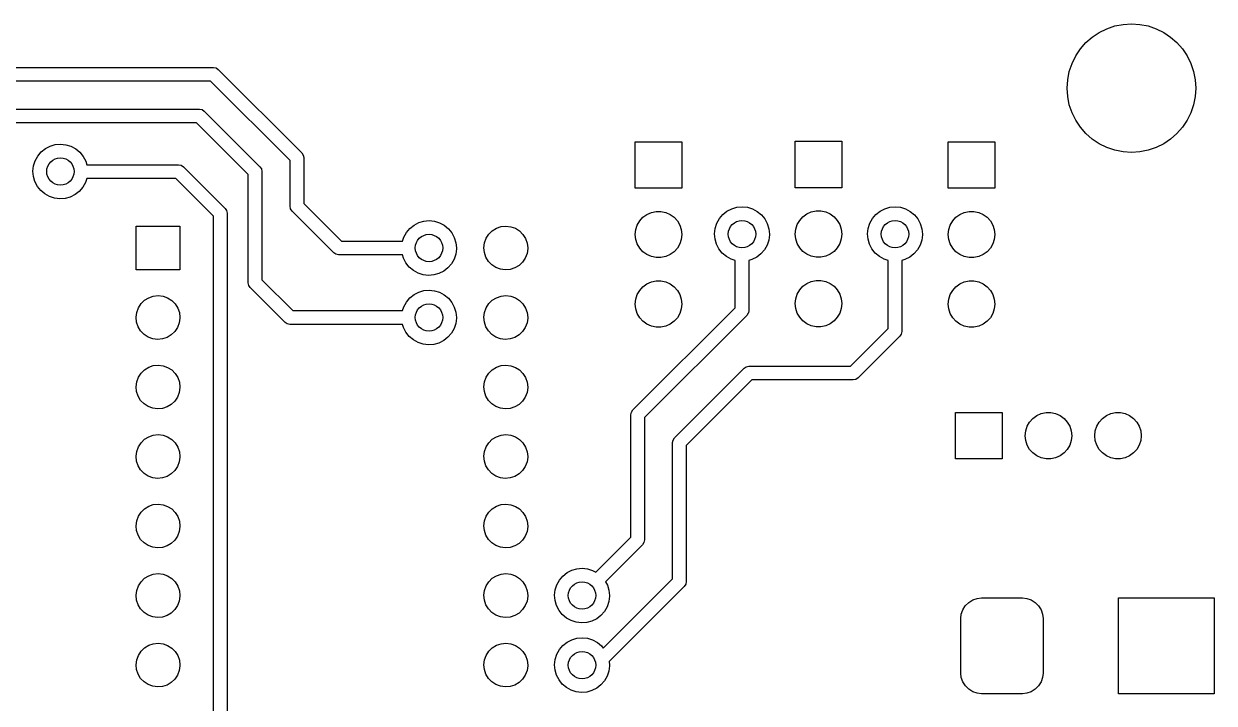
# Model space of a CAD drawing. Extents: x 3.94 to 7.51, y -4.49 to -2.62.
# Drawn here: x 5.797 to 7.509, y -3.625 to -2.647 of the extents above; entities that cross this region are included whole.
import ezdxf

# ---------------------------------------------------------------- set-up
doc = ezdxf.new("R2010")
doc.units = 0
doc.header["$MEASUREMENT"] = 0
doc.layers.add('BLACK', color=7, linetype='CONTINUOUS')

msp = doc.modelspace()

# ---------------------------------------------------------------- linework, layer by layer
at = {"layer": 'BLACK', "linetype": 'CONTINUOUS'}
for p, q in [((7.35459, -2.65452), (7.36605, -2.65063)), ((7.36605, -2.65063), (7.37792, -2.64827)), ((7.37792, -2.64827), (7.39, -2.64748)), ((7.39, -2.64748), (7.40208, -2.64827)), ((7.40208, -2.64827), (7.41395, -2.65063)), ((7.41395, -2.65063), (7.42541, -2.65452)), ((7.32458, -2.67458), (7.33368, -2.6666)), ((7.33368, -2.6666), (7.34374, -2.65988)), ((7.34374, -2.65988), (7.35459, -2.65452)), ((7.42541, -2.65452), (7.43626, -2.65988)), ((7.43626, -2.65988), (7.44632, -2.6666)), ((7.44632, -2.6666), (7.45542, -2.67458)), ((7.30988, -2.69374), (7.3166, -2.68368)), ((7.3166, -2.68368), (7.32458, -2.67458)), ((7.45542, -2.67458), (7.4634, -2.68368)), ((7.4634, -2.68368), (7.47012, -2.69374)), ((7.30452, -2.70459), (7.30988, -2.69374)), ((7.47012, -2.69374), (7.47548, -2.70459)), ((4.78, -2.71016), (6.07, -2.71016)), ((6.07, -2.71016), (6.07377, -2.71091)), ((6.07377, -2.71091), (6.07696, -2.71304)), ((6.07696, -2.71304), (6.19696, -2.83304)), ((7.29827, -2.72792), (7.30063, -2.71605)), ((7.30063, -2.71605), (7.30452, -2.70459)), ((7.47548, -2.70459), (7.47937, -2.71605)), ((7.47937, -2.71605), (7.48173, -2.72792)), ((6.06592, -2.72984), (4.78408, -2.72984)), ((6.18016, -2.84408), (6.06592, -2.72984)), ((7.29748, -2.74), (7.29827, -2.72792)), ((7.48173, -2.72792), (7.48252, -2.74)), ((7.29827, -2.75208), (7.29748, -2.74)), ((7.30063, -2.76395), (7.29827, -2.75208)), ((7.48173, -2.75208), (7.47937, -2.76395)), ((7.48252, -2.74), (7.48173, -2.75208)), ((4.83, -2.77016), (6.05, -2.77016)), ((6.05, -2.77016), (6.05377, -2.77091)), ((6.05377, -2.77091), (6.05696, -2.77304)), ((7.30452, -2.77541), (7.30063, -2.76395)), ((7.47937, -2.76395), (7.47548, -2.77541)), ((6.05696, -2.77304), (6.13696, -2.85304)), ((7.30988, -2.78626), (7.30452, -2.77541)), ((7.3166, -2.79632), (7.30988, -2.78626)), ((7.47012, -2.78626), (7.4634, -2.79632)), ((7.47548, -2.77541), (7.47012, -2.78626)), ((6.04592, -2.78984), (4.83408, -2.78984)), ((6.12016, -2.86408), (6.04592, -2.78984)), ((7.32458, -2.80542), (7.3166, -2.79632)), ((7.33368, -2.8134), (7.32458, -2.80542)), ((7.45542, -2.80542), (7.44632, -2.8134)), ((7.4634, -2.79632), (7.45542, -2.80542)), ((5.82844, -2.82706), (5.83525, -2.8235)), ((5.83525, -2.8235), (5.84262, -2.82133)), ((5.84262, -2.82133), (5.85027, -2.82063)), ((5.85027, -2.82063), (5.85792, -2.82143)), ((5.85792, -2.82143), (5.86526, -2.82371)), ((5.86526, -2.82371), (5.87202, -2.82736)), ((6.67654, -2.88406), (6.67654, -2.81713)), ((6.67654, -2.81713), (6.74346, -2.81713)), ((6.74346, -2.81713), (6.74346, -2.88406)), ((6.90654, -2.88346), (6.90654, -2.81654)), ((6.90654, -2.81654), (6.97346, -2.81654)), ((6.97346, -2.81654), (6.97346, -2.88346)), ((7.12654, -2.88406), (7.12654, -2.81713)), ((7.12654, -2.81713), (7.19346, -2.81713)), ((7.19346, -2.81713), (7.19346, -2.88406)), ((7.34374, -2.82012), (7.33368, -2.8134)), ((7.35459, -2.82548), (7.34374, -2.82012)), ((7.43626, -2.82012), (7.42541, -2.82548)), ((7.44632, -2.8134), (7.43626, -2.82012)), ((5.81381, -2.84449), (5.81752, -2.83776)), ((5.81752, -2.83776), (5.82245, -2.83187)), ((5.82245, -2.83187), (5.82844, -2.82706)), ((5.87202, -2.82736), (5.87794, -2.83226)), ((5.87794, -2.83226), (5.88279, -2.83821)), ((5.88279, -2.83821), (5.8864, -2.845)), ((6.19696, -2.83304), (6.19909, -2.83623)), ((6.19909, -2.83623), (6.19984, -2.84)), ((6.19984, -2.84), (6.19984, -2.90592)), ((7.36605, -2.82937), (7.35459, -2.82548)), ((7.37792, -2.83173), (7.36605, -2.82937)), ((7.39, -2.83252), (7.37792, -2.83173)), ((7.40208, -2.83173), (7.39, -2.83252)), ((7.41395, -2.82937), (7.40208, -2.83173)), ((7.42541, -2.82548), (7.41395, -2.82937)), ((5.81063, -2.85945), (5.81149, -2.85181)), ((5.81149, -2.85181), (5.81381, -2.84449)), ((5.8864, -2.845), (5.88796, -2.85016)), ((5.88796, -2.85016), (6.02, -2.85016)), ((6.02, -2.85016), (6.02377, -2.85091)), ((6.02377, -2.85091), (6.02696, -2.85304)), ((6.02696, -2.85304), (6.08696, -2.91304)), ((6.13696, -2.85304), (6.13909, -2.85623)), ((6.13909, -2.85623), (6.13984, -2.86)), ((6.18016, -2.91), (6.18016, -2.84408)), ((5.81128, -2.86711), (5.81063, -2.85945)), ((5.81339, -2.87449), (5.81128, -2.86711)), ((5.81691, -2.88133), (5.81339, -2.87449)), ((5.88802, -2.86984), (5.88597, -2.87601)), ((6.01592, -2.86984), (5.88802, -2.86984)), ((6.07016, -2.92408), (6.01592, -2.86984)), ((6.12016, -3.02), (6.12016, -2.86408)), ((6.13984, -2.86), (6.13984, -3.01592)), ((5.82168, -2.88735), (5.81691, -2.88133)), ((5.82753, -2.89233), (5.82168, -2.88735)), ((5.83424, -2.89608), (5.82753, -2.89233)), ((5.87715, -2.88851), (5.8711, -2.89324)), ((5.88217, -2.88269), (5.87715, -2.88851)), ((5.88597, -2.87601), (5.88217, -2.88269)), ((6.74346, -2.88406), (6.67654, -2.88406)), ((6.97346, -2.88346), (6.90654, -2.88346)), ((7.19346, -2.88406), (7.12654, -2.88406)), ((5.84155, -2.89845), (5.83424, -2.89608)), ((5.84918, -2.89936), (5.84155, -2.89845)), ((5.85684, -2.89877), (5.84918, -2.89936)), ((5.86424, -2.89671), (5.85684, -2.89877)), ((5.8711, -2.89324), (5.86424, -2.89671)), ((6.19984, -2.90592), (6.25408, -2.96016)), ((6.07016, -3.86), (6.07016, -2.92408)), ((6.08696, -2.91304), (6.08696, -2.91304)), ((6.08696, -2.91304), (6.08909, -2.91623)), ((6.08909, -2.91623), (6.08984, -2.92)), ((6.08984, -2.92), (6.08984, -3.85592)), ((6.18091, -2.91377), (6.18016, -2.91)), ((6.18304, -2.91696), (6.18091, -2.91377)), ((6.24304, -2.97696), (6.18304, -2.91696)), ((6.68293, -2.93092), (6.68761, -2.92572)), ((6.68761, -2.92572), (6.69327, -2.92161)), ((6.69327, -2.92161), (6.69966, -2.91876)), ((6.69966, -2.91876), (6.7065, -2.91731)), ((6.7065, -2.91731), (6.7135, -2.91731)), ((6.7135, -2.91731), (6.72034, -2.91876)), ((6.72034, -2.91876), (6.72673, -2.92161)), ((6.72673, -2.92161), (6.73239, -2.92572)), ((6.73239, -2.92572), (6.73707, -2.93092)), ((6.79752, -2.92776), (6.80245, -2.92187)), ((6.80245, -2.92187), (6.80844, -2.91706)), ((6.80844, -2.91706), (6.81525, -2.9135)), ((6.81525, -2.9135), (6.82262, -2.91133)), ((6.82262, -2.91133), (6.83027, -2.91063)), ((6.83027, -2.91063), (6.83792, -2.91143)), ((6.83792, -2.91143), (6.84526, -2.91371)), ((6.84526, -2.91371), (6.85202, -2.91736)), ((6.85202, -2.91736), (6.85794, -2.92226)), ((6.85794, -2.92226), (6.86279, -2.92821)), ((6.91293, -2.93033), (6.91761, -2.92513)), ((6.91761, -2.92513), (6.92327, -2.92102)), ((6.92327, -2.92102), (6.92966, -2.91817)), ((6.92966, -2.91817), (6.9365, -2.91672)), ((6.9365, -2.91672), (6.9435, -2.91672)), ((6.9435, -2.91672), (6.95034, -2.91817)), ((6.95034, -2.91817), (6.95673, -2.92102)), ((6.95673, -2.92102), (6.96239, -2.92513)), ((6.96239, -2.92513), (6.96707, -2.93033)), ((7.01752, -2.92776), (7.02245, -2.92187)), ((7.02245, -2.92187), (7.02844, -2.91706)), ((7.02844, -2.91706), (7.03525, -2.9135)), ((7.03525, -2.9135), (7.04262, -2.91133)), ((7.04262, -2.91133), (7.05027, -2.91063)), ((7.05027, -2.91063), (7.05792, -2.91143)), ((7.05792, -2.91143), (7.06526, -2.91371)), ((7.06526, -2.91371), (7.07202, -2.91736)), ((7.07202, -2.91736), (7.07794, -2.92226)), ((7.07794, -2.92226), (7.08279, -2.92821)), ((7.13293, -2.93092), (7.13761, -2.92572)), ((7.13761, -2.92572), (7.14327, -2.92161)), ((7.14327, -2.92161), (7.14966, -2.91876)), ((7.14966, -2.91876), (7.1565, -2.91731)), ((7.1565, -2.91731), (7.1635, -2.91731)), ((7.1635, -2.91731), (7.17034, -2.91876)), ((7.17034, -2.91876), (7.17673, -2.92161)), ((7.17673, -2.92161), (7.18239, -2.92572)), ((7.18239, -2.92572), (7.18707, -2.93092)), ((5.9589, -3.0015), (5.9589, -2.9385)), ((5.9589, -2.9385), (6.02189, -2.9385)), ((6.02189, -2.9385), (6.02189, -3.0015)), ((6.34752, -2.94776), (6.35245, -2.94187)), ((6.35245, -2.94187), (6.35844, -2.93706)), ((6.35844, -2.93706), (6.36525, -2.9335)), ((6.36525, -2.9335), (6.37262, -2.93133)), ((6.37262, -2.93133), (6.38027, -2.93063)), ((6.38027, -2.93063), (6.38792, -2.93143)), ((6.38792, -2.93143), (6.39526, -2.93371)), ((6.39526, -2.93371), (6.40202, -2.93736)), ((6.40202, -2.93736), (6.40794, -2.94226)), ((6.40794, -2.94226), (6.41279, -2.94821)), ((6.471, -2.94518), (6.47698, -2.9415)), ((6.47698, -2.9415), (6.48363, -2.93924)), ((6.48363, -2.93924), (6.49061, -2.9385)), ((6.49061, -2.9385), (6.49759, -2.93934)), ((6.49759, -2.93934), (6.5042, -2.94169)), ((6.5042, -2.94169), (6.51013, -2.94545)), ((6.67654, -2.95059), (6.67727, -2.94363)), ((6.67727, -2.94363), (6.67943, -2.93698)), ((6.67943, -2.93698), (6.68293, -2.93092)), ((6.73707, -2.93092), (6.74057, -2.93698)), ((6.74057, -2.93698), (6.74273, -2.94363)), ((6.74273, -2.94363), (6.74346, -2.95059)), ((6.79063, -2.94945), (6.79149, -2.94181)), ((6.79149, -2.94181), (6.79381, -2.93449)), ((6.79381, -2.93449), (6.79752, -2.92776)), ((6.86279, -2.92821), (6.8664, -2.935)), ((6.8664, -2.935), (6.86862, -2.94235)), ((6.86862, -2.94235), (6.86937, -2.95)), ((6.90654, -2.95), (6.90727, -2.94304)), ((6.90727, -2.94304), (6.90943, -2.93639)), ((6.90943, -2.93639), (6.91293, -2.93033)), ((6.96707, -2.93033), (6.97057, -2.93639)), ((6.97057, -2.93639), (6.97273, -2.94304)), ((6.97273, -2.94304), (6.97346, -2.95)), ((7.01063, -2.94945), (7.01149, -2.94181)), ((7.01149, -2.94181), (7.01381, -2.93449)), ((7.01381, -2.93449), (7.01752, -2.92776)), ((7.08279, -2.92821), (7.0864, -2.935)), ((7.0864, -2.935), (7.08862, -2.94235)), ((7.08862, -2.94235), (7.08937, -2.95)), ((7.12654, -2.95059), (7.12727, -2.94363)), ((7.12727, -2.94363), (7.12943, -2.93698)), ((7.12943, -2.93698), (7.13293, -2.93092)), ((7.18707, -2.93092), (7.19057, -2.93698)), ((7.19057, -2.93698), (7.19273, -2.94363)), ((7.19273, -2.94363), (7.19346, -2.95059)), ((6.25408, -2.96016), (6.34202, -2.96016)), ((6.34202, -2.96016), (6.34381, -2.95449)), ((6.34381, -2.95449), (6.34752, -2.94776)), ((6.41279, -2.94821), (6.4164, -2.955)), ((6.4164, -2.955), (6.41862, -2.96235)), ((6.45978, -2.96259), (6.46218, -2.956)), ((6.46218, -2.956), (6.46599, -2.95009)), ((6.46599, -2.95009), (6.471, -2.94518)), ((6.51013, -2.94545), (6.51508, -2.95044)), ((6.51508, -2.95044), (6.5188, -2.95639)), ((6.5188, -2.95639), (6.52111, -2.96302)), ((6.67727, -2.95755), (6.67654, -2.95059)), ((6.67943, -2.9642), (6.67727, -2.95755)), ((6.74273, -2.95755), (6.74057, -2.9642)), ((6.74346, -2.95059), (6.74273, -2.95755)), ((6.79128, -2.95711), (6.79063, -2.94945)), ((6.79339, -2.96449), (6.79128, -2.95711)), ((6.86839, -2.95872), (6.86597, -2.96601)), ((6.86935, -2.9511), (6.86839, -2.95872)), ((6.86937, -2.95), (6.86935, -2.9511)), ((6.90727, -2.95696), (6.90654, -2.95)), ((6.90943, -2.96361), (6.90727, -2.95696)), ((6.97273, -2.95696), (6.97057, -2.96361)), ((6.97346, -2.95), (6.97273, -2.95696)), ((7.01128, -2.95711), (7.01063, -2.94945)), ((7.01339, -2.96449), (7.01128, -2.95711)), ((7.08839, -2.95872), (7.08597, -2.96601)), ((7.08935, -2.9511), (7.08839, -2.95872)), ((7.08937, -2.95), (7.08935, -2.9511)), ((7.12727, -2.95755), (7.12654, -2.95059)), ((7.12943, -2.9642), (7.12727, -2.95755)), ((7.19273, -2.95755), (7.19057, -2.9642)), ((7.19346, -2.95059), (7.19273, -2.95755)), ((6.24623, -2.97909), (6.24304, -2.97696)), ((6.24304, -2.97696), (6.24304, -2.97696)), ((6.41935, -2.9711), (6.41839, -2.97872)), ((6.41862, -2.96235), (6.41937, -2.97)), ((6.41937, -2.97), (6.41935, -2.9711)), ((6.4589, -2.96956), (6.45978, -2.96259)), ((6.45959, -2.97655), (6.4589, -2.96956)), ((6.4618, -2.98321), (6.45959, -2.97655)), ((6.5209, -2.97783), (6.51841, -2.9844)), ((6.52188, -2.97088), (6.5209, -2.97783)), ((6.52111, -2.96302), (6.52189, -2.97)), ((6.52189, -2.97), (6.52188, -2.97088)), ((6.68293, -2.97026), (6.67943, -2.9642)), ((6.68761, -2.97546), (6.68293, -2.97026)), ((6.69327, -2.97957), (6.68761, -2.97546)), ((6.73239, -2.97546), (6.72673, -2.97957)), ((6.73707, -2.97026), (6.73239, -2.97546)), ((6.74057, -2.9642), (6.73707, -2.97026)), ((6.79691, -2.97133), (6.79339, -2.96449)), ((6.80168, -2.97735), (6.79691, -2.97133)), ((6.80753, -2.98233), (6.80168, -2.97735)), ((6.86217, -2.97269), (6.85715, -2.97851)), ((6.86597, -2.96601), (6.86217, -2.97269)), ((6.91293, -2.96967), (6.90943, -2.96361)), ((6.91761, -2.97487), (6.91293, -2.96967)), ((6.92327, -2.97898), (6.91761, -2.97487)), ((6.96239, -2.97487), (6.95673, -2.97898)), ((6.96707, -2.96967), (6.96239, -2.97487)), ((6.97057, -2.96361), (6.96707, -2.96967)), ((7.01691, -2.97133), (7.01339, -2.96449)), ((7.02168, -2.97735), (7.01691, -2.97133)), ((7.02753, -2.98233), (7.02168, -2.97735)), ((7.08217, -2.97269), (7.07715, -2.97851)), ((7.08597, -2.96601), (7.08217, -2.97269)), ((7.13293, -2.97026), (7.12943, -2.9642)), ((7.13761, -2.97546), (7.13293, -2.97026)), ((7.14327, -2.97957), (7.13761, -2.97546)), ((7.18239, -2.97546), (7.17673, -2.97957)), ((7.18707, -2.97026), (7.18239, -2.97546)), ((7.19057, -2.9642), (7.18707, -2.97026)), ((6.25, -2.97984), (6.24623, -2.97909)), ((6.34206, -2.97984), (6.25, -2.97984)), ((6.34339, -2.98449), (6.34206, -2.97984)), ((6.34691, -2.99133), (6.34339, -2.98449)), ((6.35168, -2.99735), (6.34691, -2.99133)), ((6.41217, -2.99269), (6.40715, -2.99851)), ((6.41597, -2.98601), (6.41217, -2.99269)), ((6.41839, -2.97872), (6.41597, -2.98601)), ((6.46544, -2.98922), (6.4618, -2.98321)), ((6.47032, -2.99427), (6.46544, -2.98922)), ((6.47619, -2.99811), (6.47032, -2.99427)), ((6.51452, -2.99025), (6.50944, -2.99509)), ((6.51841, -2.9844), (6.51452, -2.99025)), ((6.69966, -2.98242), (6.69327, -2.97957)), ((6.7065, -2.98387), (6.69966, -2.98242)), ((6.7135, -2.98387), (6.7065, -2.98387)), ((6.72034, -2.98242), (6.7135, -2.98387)), ((6.72673, -2.97957), (6.72034, -2.98242)), ((6.81424, -2.98608), (6.80753, -2.98233)), ((6.82016, -2.988), (6.81424, -2.98608)), ((6.82016, -3.05592), (6.82016, -2.988)), ((6.84424, -2.98671), (6.83984, -2.98793)), ((6.83984, -2.98793), (6.83984, -3.06)), ((6.8511, -2.98324), (6.84424, -2.98671)), ((6.85715, -2.97851), (6.8511, -2.98324)), ((6.92966, -2.98183), (6.92327, -2.97898)), ((6.9365, -2.98328), (6.92966, -2.98183)), ((6.9435, -2.98328), (6.9365, -2.98328)), ((6.95034, -2.98183), (6.9435, -2.98328)), ((6.95673, -2.97898), (6.95034, -2.98183)), ((7.03424, -2.98608), (7.02753, -2.98233)), ((7.04016, -2.988), (7.03424, -2.98608)), ((7.04016, -3.08592), (7.04016, -2.988)), ((7.06424, -2.98671), (7.05984, -2.98793)), ((7.05984, -2.98793), (7.05984, -3.09)), ((7.0711, -2.98324), (7.06424, -2.98671)), ((7.07715, -2.97851), (7.0711, -2.98324)), ((7.14966, -2.98242), (7.14327, -2.97957)), ((7.1565, -2.98387), (7.14966, -2.98242)), ((7.1635, -2.98387), (7.1565, -2.98387)), ((7.17034, -2.98242), (7.1635, -2.98387)), ((7.17673, -2.97957), (7.17034, -2.98242)), ((6.02189, -3.0015), (5.9589, -3.0015)), ((6.35753, -3.00233), (6.35168, -2.99735)), ((6.36424, -3.00608), (6.35753, -3.00233)), ((6.37155, -3.00845), (6.36424, -3.00608)), ((6.37918, -3.00936), (6.37155, -3.00845)), ((6.38684, -3.00877), (6.37918, -3.00936)), ((6.39424, -3.00671), (6.38684, -3.00877)), ((6.4011, -3.00324), (6.39424, -3.00671)), ((6.40715, -2.99851), (6.4011, -3.00324)), ((6.48277, -3.00056), (6.47619, -2.99811)), ((6.48973, -3.00149), (6.48277, -3.00056)), ((6.49673, -3.00085), (6.48973, -3.00149)), ((6.5034, -2.99868), (6.49673, -3.00085)), ((6.50944, -2.99509), (6.5034, -2.99868)), ((6.12091, -3.02377), (6.12016, -3.02)), ((6.12304, -3.02696), (6.12091, -3.02377)), ((6.17304, -3.07696), (6.12304, -3.02696)), ((6.13984, -3.01592), (6.18408, -3.06016)), ((6.68293, -3.03092), (6.68761, -3.02572)), ((6.68761, -3.02572), (6.69327, -3.02161)), ((6.69327, -3.02161), (6.69966, -3.01876)), ((6.69966, -3.01876), (6.7065, -3.01731)), ((6.7065, -3.01731), (6.7135, -3.01731)), ((6.7135, -3.01731), (6.72034, -3.01876)), ((6.72034, -3.01876), (6.72673, -3.02161)), ((6.72673, -3.02161), (6.73239, -3.02572)), ((6.73239, -3.02572), (6.73707, -3.03092)), ((6.91293, -3.03033), (6.91761, -3.02513)), ((6.91761, -3.02513), (6.92327, -3.02102)), ((6.92327, -3.02102), (6.92966, -3.01817)), ((6.92966, -3.01817), (6.9365, -3.01672)), ((6.9365, -3.01672), (6.9435, -3.01672)), ((6.9435, -3.01672), (6.95034, -3.01817)), ((6.95034, -3.01817), (6.95673, -3.02102)), ((6.95673, -3.02102), (6.96239, -3.02513)), ((6.96239, -3.02513), (6.96707, -3.03033)), ((7.13293, -3.03092), (7.13761, -3.02572)), ((7.13761, -3.02572), (7.14327, -3.02161)), ((7.14327, -3.02161), (7.14966, -3.01876)), ((7.14966, -3.01876), (7.1565, -3.01731)), ((7.1565, -3.01731), (7.1635, -3.01731)), ((7.1635, -3.01731), (7.17034, -3.01876)), ((7.17034, -3.01876), (7.17673, -3.02161)), ((7.17673, -3.02161), (7.18239, -3.02572)), ((7.18239, -3.02572), (7.18707, -3.03092)), ((5.96599, -3.05009), (5.971, -3.04518)), ((5.971, -3.04518), (5.97698, -3.0415)), ((5.97698, -3.0415), (5.98363, -3.03924)), ((5.98363, -3.03924), (5.99061, -3.0385)), ((5.99061, -3.0385), (5.99759, -3.03934)), ((5.99759, -3.03934), (6.0042, -3.04169)), ((6.0042, -3.04169), (6.01013, -3.04545)), ((6.01013, -3.04545), (6.01508, -3.05044)), ((6.34752, -3.04776), (6.35245, -3.04187)), ((6.35245, -3.04187), (6.35844, -3.03706)), ((6.35844, -3.03706), (6.36525, -3.0335)), ((6.36525, -3.0335), (6.37262, -3.03133)), ((6.37262, -3.03133), (6.38027, -3.03063)), ((6.38027, -3.03063), (6.38792, -3.03143)), ((6.38792, -3.03143), (6.39526, -3.03371)), ((6.39526, -3.03371), (6.40202, -3.03736)), ((6.40202, -3.03736), (6.40794, -3.04226)), ((6.40794, -3.04226), (6.41279, -3.04821)), ((6.46599, -3.05009), (6.471, -3.04518)), ((6.471, -3.04518), (6.47698, -3.0415)), ((6.47698, -3.0415), (6.48363, -3.03924)), ((6.48363, -3.03924), (6.49061, -3.0385)), ((6.49061, -3.0385), (6.49759, -3.03934)), ((6.49759, -3.03934), (6.5042, -3.04169)), ((6.5042, -3.04169), (6.51013, -3.04545)), ((6.51013, -3.04545), (6.51508, -3.05044)), ((6.67654, -3.05059), (6.67727, -3.04363)), ((6.67727, -3.04363), (6.67943, -3.03698)), ((6.67943, -3.03698), (6.68293, -3.03092)), ((6.73707, -3.03092), (6.74057, -3.03698)), ((6.74057, -3.03698), (6.74273, -3.04363)), ((6.74273, -3.04363), (6.74346, -3.05059)), ((6.90654, -3.05), (6.90727, -3.04304)), ((6.90727, -3.04304), (6.90943, -3.03639)), ((6.90943, -3.03639), (6.91293, -3.03033)), ((6.96707, -3.03033), (6.97057, -3.03639)), ((6.97057, -3.03639), (6.97273, -3.04304)), ((6.97273, -3.04304), (6.97346, -3.05)), ((7.12654, -3.05059), (7.12727, -3.04363)), ((7.12727, -3.04363), (7.12943, -3.03698)), ((7.12943, -3.03698), (7.13293, -3.03092)), ((7.18707, -3.03092), (7.19057, -3.03698)), ((7.19057, -3.03698), (7.19273, -3.04363)), ((7.19273, -3.04363), (7.19346, -3.05059)), ((5.9589, -3.06956), (5.95978, -3.06259)), ((5.95978, -3.06259), (5.96218, -3.056)), ((5.96218, -3.056), (5.96599, -3.05009)), ((6.01508, -3.05044), (6.0188, -3.05639)), ((6.0188, -3.05639), (6.02111, -3.06302)), ((6.02111, -3.06302), (6.02189, -3.07)), ((6.18408, -3.06016), (6.34202, -3.06016)), ((6.34202, -3.06016), (6.34381, -3.05449)), ((6.34381, -3.05449), (6.34752, -3.04776)), ((6.41279, -3.04821), (6.4164, -3.055)), ((6.4164, -3.055), (6.41862, -3.06235)), ((6.41862, -3.06235), (6.41937, -3.07)), ((6.4589, -3.06956), (6.45978, -3.06259)), ((6.45978, -3.06259), (6.46218, -3.056)), ((6.46218, -3.056), (6.46599, -3.05009)), ((6.51508, -3.05044), (6.5188, -3.05639)), ((6.5188, -3.05639), (6.52111, -3.06302)), ((6.52111, -3.06302), (6.52189, -3.07)), ((6.67304, -3.20304), (6.82016, -3.05592)), ((6.67727, -3.05755), (6.67654, -3.05059)), ((6.67943, -3.0642), (6.67727, -3.05755)), ((6.74273, -3.05755), (6.74057, -3.0642)), ((6.74346, -3.05059), (6.74273, -3.05755)), ((6.83924, -3.06304), (6.83909, -3.06377)), ((6.83984, -3.06), (6.83924, -3.06304)), ((6.83984, -3.06), (6.83984, -3.06)), ((6.90727, -3.05696), (6.90654, -3.05)), ((6.90943, -3.06361), (6.90727, -3.05696)), ((6.97273, -3.05696), (6.97057, -3.06361)), ((6.97346, -3.05), (6.97273, -3.05696)), ((7.12727, -3.05755), (7.12654, -3.05059)), ((7.12943, -3.0642), (7.12727, -3.05755)), ((7.19273, -3.05755), (7.19057, -3.0642)), ((7.19346, -3.05059), (7.19273, -3.05755)), ((5.95959, -3.07655), (5.9589, -3.06956)), ((5.9618, -3.08321), (5.95959, -3.07655)), ((6.0209, -3.07783), (6.01841, -3.0844)), ((6.02188, -3.07088), (6.0209, -3.07783)), ((6.02189, -3.07), (6.02188, -3.07088)), ((6.17623, -3.07909), (6.17304, -3.07696)), ((6.18, -3.07984), (6.17623, -3.07909)), ((6.34206, -3.07984), (6.18, -3.07984)), ((6.34339, -3.08449), (6.34206, -3.07984)), ((6.41839, -3.07872), (6.41597, -3.08601)), ((6.41935, -3.0711), (6.41839, -3.07872)), ((6.41937, -3.07), (6.41935, -3.0711)), ((6.45959, -3.07655), (6.4589, -3.06956)), ((6.4618, -3.08321), (6.45959, -3.07655)), ((6.5209, -3.07783), (6.51841, -3.0844)), ((6.52188, -3.07088), (6.5209, -3.07783)), ((6.52189, -3.07), (6.52188, -3.07088)), ((6.68293, -3.07026), (6.67943, -3.0642)), ((6.68761, -3.07546), (6.68293, -3.07026)), ((6.69327, -3.07957), (6.68761, -3.07546)), ((6.83696, -3.06696), (6.68984, -3.21408)), ((6.69966, -3.08242), (6.69327, -3.07957)), ((6.72673, -3.07957), (6.72034, -3.08242)), ((6.73239, -3.07546), (6.72673, -3.07957)), ((6.73707, -3.07026), (6.73239, -3.07546)), ((6.74057, -3.0642), (6.73707, -3.07026)), ((6.83909, -3.06377), (6.83696, -3.06696)), ((6.83696, -3.06696), (6.83696, -3.06696)), ((6.91293, -3.06967), (6.90943, -3.06361)), ((6.91761, -3.07487), (6.91293, -3.06967)), ((6.92327, -3.07898), (6.91761, -3.07487)), ((6.92966, -3.08183), (6.92327, -3.07898)), ((6.95673, -3.07898), (6.95034, -3.08183)), ((6.96239, -3.07487), (6.95673, -3.07898)), ((6.96707, -3.06967), (6.96239, -3.07487)), ((6.97057, -3.06361), (6.96707, -3.06967)), ((7.13293, -3.07026), (7.12943, -3.0642)), ((7.13761, -3.07546), (7.13293, -3.07026)), ((7.14327, -3.07957), (7.13761, -3.07546)), ((7.14966, -3.08242), (7.14327, -3.07957)), ((7.17673, -3.07957), (7.17034, -3.08242)), ((7.18239, -3.07546), (7.17673, -3.07957)), ((7.18707, -3.07026), (7.18239, -3.07546)), ((7.19057, -3.0642), (7.18707, -3.07026)), ((5.96544, -3.08922), (5.9618, -3.08321)), ((5.97032, -3.09427), (5.96544, -3.08922)), ((5.97619, -3.09811), (5.97032, -3.09427)), ((6.00944, -3.09509), (6.0034, -3.09868)), ((6.01452, -3.09025), (6.00944, -3.09509)), ((6.01841, -3.0844), (6.01452, -3.09025)), ((6.34691, -3.09133), (6.34339, -3.08449)), ((6.35168, -3.09735), (6.34691, -3.09133)), ((6.35753, -3.10233), (6.35168, -3.09735)), ((6.41217, -3.09269), (6.40715, -3.09851)), ((6.41597, -3.08601), (6.41217, -3.09269)), ((6.46544, -3.08922), (6.4618, -3.08321)), ((6.47032, -3.09427), (6.46544, -3.08922)), ((6.47619, -3.09811), (6.47032, -3.09427)), ((6.50944, -3.09509), (6.5034, -3.09868)), ((6.51452, -3.09025), (6.50944, -3.09509)), ((6.51841, -3.0844), (6.51452, -3.09025)), ((6.7065, -3.08387), (6.69966, -3.08242)), ((6.7135, -3.08387), (6.7065, -3.08387)), ((6.72034, -3.08242), (6.7135, -3.08387)), ((6.9365, -3.08328), (6.92966, -3.08183)), ((6.9435, -3.08328), (6.9365, -3.08328)), ((6.95034, -3.08183), (6.9435, -3.08328)), ((6.98592, -3.14016), (7.04016, -3.08592)), ((7.05696, -3.09696), (6.99696, -3.15696)), ((7.05909, -3.09377), (7.05696, -3.09696)), ((7.05696, -3.09696), (7.05696, -3.09696)), ((7.05984, -3.09), (7.05909, -3.09377)), ((7.1565, -3.08387), (7.14966, -3.08242)), ((7.1635, -3.08387), (7.1565, -3.08387)), ((7.17034, -3.08242), (7.1635, -3.08387)), ((5.98277, -3.10056), (5.97619, -3.09811)), ((5.98973, -3.10149), (5.98277, -3.10056)), ((5.99673, -3.10085), (5.98973, -3.10149)), ((6.0034, -3.09868), (5.99673, -3.10085)), ((6.36424, -3.10608), (6.35753, -3.10233)), ((6.37155, -3.10845), (6.36424, -3.10608)), ((6.37918, -3.10936), (6.37155, -3.10845)), ((6.38684, -3.10877), (6.37918, -3.10936)), ((6.39424, -3.10671), (6.38684, -3.10877)), ((6.4011, -3.10324), (6.39424, -3.10671)), ((6.40715, -3.09851), (6.4011, -3.10324)), ((6.48277, -3.10056), (6.47619, -3.09811)), ((6.48973, -3.10149), (6.48277, -3.10056)), ((6.49673, -3.10085), (6.48973, -3.10149)), ((6.5034, -3.09868), (6.49673, -3.10085)), ((5.96599, -3.15009), (5.971, -3.14518)), ((5.971, -3.14518), (5.97698, -3.1415)), ((5.97698, -3.1415), (5.98363, -3.13924)), ((5.98363, -3.13924), (5.99061, -3.1385)), ((5.99061, -3.1385), (5.99759, -3.13934)), ((5.99759, -3.13934), (6.0042, -3.14169)), ((6.0042, -3.14169), (6.01013, -3.14545)), ((6.01013, -3.14545), (6.01508, -3.15044)), ((6.46599, -3.15009), (6.471, -3.14518)), ((6.471, -3.14518), (6.47698, -3.1415)), ((6.47698, -3.1415), (6.48363, -3.13924)), ((6.48363, -3.13924), (6.49061, -3.1385)), ((6.49061, -3.1385), (6.49759, -3.13934)), ((6.49759, -3.13934), (6.5042, -3.14169)), ((6.5042, -3.14169), (6.51013, -3.14545)), ((6.51013, -3.14545), (6.51508, -3.15044)), ((6.73304, -3.24304), (6.83304, -3.14304)), ((6.83304, -3.14304), (6.83623, -3.14091)), ((6.83304, -3.14304), (6.83304, -3.14304)), ((6.83623, -3.14091), (6.84, -3.14016)), ((6.84, -3.14016), (6.98592, -3.14016)), ((5.9589, -3.16956), (5.95978, -3.16259)), ((5.95978, -3.16259), (5.96218, -3.156)), ((5.96218, -3.156), (5.96599, -3.15009)), ((6.01508, -3.15044), (6.0188, -3.15639)), ((6.0188, -3.15639), (6.02111, -3.16302)), ((6.02111, -3.16302), (6.02189, -3.17)), ((6.4589, -3.16956), (6.45978, -3.16259)), ((6.45978, -3.16259), (6.46218, -3.156)), ((6.46218, -3.156), (6.46599, -3.15009)), ((6.51508, -3.15044), (6.5188, -3.15639)), ((6.5188, -3.15639), (6.52111, -3.16302)), ((6.52111, -3.16302), (6.52189, -3.17)), ((6.84408, -3.15984), (6.74984, -3.25408)), ((6.99, -3.15984), (6.84408, -3.15984)), ((6.99377, -3.15909), (6.99, -3.15984)), ((6.99696, -3.15696), (6.99377, -3.15909)), ((5.95959, -3.17655), (5.9589, -3.16956)), ((5.9618, -3.18321), (5.95959, -3.17655)), ((5.96544, -3.18922), (5.9618, -3.18321)), ((6.0209, -3.17783), (6.01841, -3.1844)), ((6.02188, -3.17088), (6.0209, -3.17783)), ((6.02189, -3.17), (6.02188, -3.17088)), ((6.45959, -3.17655), (6.4589, -3.16956)), ((6.4618, -3.18321), (6.45959, -3.17655)), ((6.46544, -3.18922), (6.4618, -3.18321)), ((6.5209, -3.17783), (6.51841, -3.1844)), ((6.52188, -3.17088), (6.5209, -3.17783)), ((6.52189, -3.17), (6.52188, -3.17088)), ((5.97032, -3.19427), (5.96544, -3.18922)), ((5.97619, -3.19811), (5.97032, -3.19427)), ((5.98277, -3.20056), (5.97619, -3.19811)), ((6.0034, -3.19868), (5.99673, -3.20085)), ((6.00944, -3.19509), (6.0034, -3.19868)), ((6.01452, -3.19025), (6.00944, -3.19509)), ((6.01841, -3.1844), (6.01452, -3.19025)), ((6.47032, -3.19427), (6.46544, -3.18922)), ((6.47619, -3.19811), (6.47032, -3.19427)), ((6.48277, -3.20056), (6.47619, -3.19811)), ((6.5034, -3.19868), (6.49673, -3.20085)), ((6.50944, -3.19509), (6.5034, -3.19868)), ((6.51452, -3.19025), (6.50944, -3.19509)), ((6.51841, -3.1844), (6.51452, -3.19025)), ((5.98973, -3.20149), (5.98277, -3.20056)), ((5.99673, -3.20085), (5.98973, -3.20149)), ((6.48973, -3.20149), (6.48277, -3.20056)), ((6.49673, -3.20085), (6.48973, -3.20149)), ((6.67016, -3.21), (6.67091, -3.20623)), ((6.67016, -3.38592), (6.67016, -3.21)), ((6.67091, -3.20623), (6.67304, -3.20304)), ((6.68984, -3.21408), (6.68984, -3.39)), ((7.13713, -3.27346), (7.13713, -3.20654)), ((7.13713, -3.20654), (7.20406, -3.20654)), ((7.20406, -3.20654), (7.20406, -3.27346)), ((7.24352, -3.22033), (7.2482, -3.21513)), ((7.2482, -3.21513), (7.25386, -3.21102)), ((7.25386, -3.21102), (7.26025, -3.20817)), ((7.26025, -3.20817), (7.26709, -3.20672)), ((7.26709, -3.20672), (7.27409, -3.20672)), ((7.27409, -3.20672), (7.28093, -3.20817)), ((7.28093, -3.20817), (7.28732, -3.21102)), ((7.28732, -3.21102), (7.29298, -3.21513)), ((7.29298, -3.21513), (7.29766, -3.22033)), ((7.34352, -3.22033), (7.3482, -3.21513)), ((7.3482, -3.21513), (7.35386, -3.21102)), ((7.35386, -3.21102), (7.36025, -3.20817)), ((7.36025, -3.20817), (7.36709, -3.20672)), ((7.36709, -3.20672), (7.37409, -3.20672)), ((7.37409, -3.20672), (7.38093, -3.20817)), ((7.38093, -3.20817), (7.38732, -3.21102)), ((7.38732, -3.21102), (7.39298, -3.21513)), ((7.39298, -3.21513), (7.39766, -3.22033)), ((7.23713, -3.24), (7.23786, -3.23304)), ((7.23786, -3.23304), (7.24002, -3.22639)), ((7.24002, -3.22639), (7.24352, -3.22033)), ((7.29766, -3.22033), (7.30116, -3.22639)), ((7.30116, -3.22639), (7.30332, -3.23304)), ((7.30332, -3.23304), (7.30406, -3.24)), ((7.33713, -3.24), (7.33786, -3.23304)), ((7.33786, -3.23304), (7.34002, -3.22639)), ((7.34002, -3.22639), (7.34352, -3.22033)), ((7.39766, -3.22033), (7.40116, -3.22639)), ((7.40116, -3.22639), (7.40332, -3.23304)), ((7.40332, -3.23304), (7.40406, -3.24)), ((5.96218, -3.256), (5.96599, -3.25009)), ((5.96599, -3.25009), (5.971, -3.24518)), ((5.971, -3.24518), (5.97698, -3.2415)), ((5.97698, -3.2415), (5.98363, -3.23924)), ((5.98363, -3.23924), (5.99061, -3.2385)), ((5.99061, -3.2385), (5.99759, -3.23934)), ((5.99759, -3.23934), (6.0042, -3.24169)), ((6.0042, -3.24169), (6.01013, -3.24545)), ((6.01013, -3.24545), (6.01508, -3.25044)), ((6.01508, -3.25044), (6.0188, -3.25639)), ((6.46218, -3.256), (6.46599, -3.25009)), ((6.46599, -3.25009), (6.471, -3.24518)), ((6.471, -3.24518), (6.47698, -3.2415)), ((6.47698, -3.2415), (6.48363, -3.23924)), ((6.48363, -3.23924), (6.49061, -3.2385)), ((6.49061, -3.2385), (6.49759, -3.23934)), ((6.49759, -3.23934), (6.5042, -3.24169)), ((6.5042, -3.24169), (6.51013, -3.24545)), ((6.51013, -3.24545), (6.51508, -3.25044)), ((6.51508, -3.25044), (6.5188, -3.25639)), ((6.73016, -3.25), (6.73091, -3.24623)), ((6.73016, -3.44592), (6.73016, -3.25)), ((6.73091, -3.24623), (6.73304, -3.24304)), ((7.23786, -3.24696), (7.23713, -3.24)), ((7.24002, -3.25361), (7.23786, -3.24696)), ((7.30332, -3.24696), (7.30116, -3.25361)), ((7.30406, -3.24), (7.30332, -3.24696)), ((7.33786, -3.24696), (7.33713, -3.24)), ((7.34002, -3.25361), (7.33786, -3.24696)), ((7.40332, -3.24696), (7.40116, -3.25361)), ((7.40406, -3.24), (7.40332, -3.24696)), ((5.9589, -3.26956), (5.95978, -3.26259)), ((5.95978, -3.26259), (5.96218, -3.256)), ((6.0188, -3.25639), (6.02111, -3.26302)), ((6.02111, -3.26302), (6.02189, -3.27)), ((6.4589, -3.26956), (6.45978, -3.26259)), ((6.45978, -3.26259), (6.46218, -3.256)), ((6.5188, -3.25639), (6.52111, -3.26302)), ((6.52111, -3.26302), (6.52189, -3.27)), ((6.74984, -3.25408), (6.74984, -3.45)), ((7.24352, -3.25967), (7.24002, -3.25361)), ((7.2482, -3.26487), (7.24352, -3.25967)), ((7.25386, -3.26898), (7.2482, -3.26487)), ((7.29298, -3.26487), (7.28732, -3.26898)), ((7.29766, -3.25967), (7.29298, -3.26487)), ((7.30116, -3.25361), (7.29766, -3.25967)), ((7.34352, -3.25967), (7.34002, -3.25361)), ((7.3482, -3.26487), (7.34352, -3.25967)), ((7.35386, -3.26898), (7.3482, -3.26487)), ((7.39298, -3.26487), (7.38732, -3.26898)), ((7.39766, -3.25967), (7.39298, -3.26487)), ((7.40116, -3.25361), (7.39766, -3.25967)), ((5.95959, -3.27655), (5.9589, -3.26956)), ((5.9618, -3.28321), (5.95959, -3.27655)), ((5.96544, -3.28922), (5.9618, -3.28321)), ((6.01841, -3.2844), (6.01452, -3.29025)), ((6.0209, -3.27783), (6.01841, -3.2844)), ((6.02188, -3.27088), (6.0209, -3.27783)), ((6.02189, -3.27), (6.02188, -3.27088)), ((6.45959, -3.27655), (6.4589, -3.26956)), ((6.4618, -3.28321), (6.45959, -3.27655)), ((6.46544, -3.28922), (6.4618, -3.28321)), ((6.51841, -3.2844), (6.51452, -3.29025)), ((6.5209, -3.27783), (6.51841, -3.2844)), ((6.52188, -3.27088), (6.5209, -3.27783)), ((6.52189, -3.27), (6.52188, -3.27088)), ((7.20406, -3.27346), (7.13713, -3.27346)), ((7.26025, -3.27183), (7.25386, -3.26898)), ((7.26709, -3.27328), (7.26025, -3.27183)), ((7.27409, -3.27328), (7.26709, -3.27328)), ((7.28093, -3.27183), (7.27409, -3.27328)), ((7.28732, -3.26898), (7.28093, -3.27183)), ((7.36025, -3.27183), (7.35386, -3.26898)), ((7.36709, -3.27328), (7.36025, -3.27183)), ((7.37409, -3.27328), (7.36709, -3.27328)), ((7.38093, -3.27183), (7.37409, -3.27328)), ((7.38732, -3.26898), (7.38093, -3.27183)), ((5.97032, -3.29427), (5.96544, -3.28922)), ((5.97619, -3.29811), (5.97032, -3.29427)), ((5.98277, -3.30056), (5.97619, -3.29811)), ((5.98973, -3.30149), (5.98277, -3.30056)), ((5.99673, -3.30085), (5.98973, -3.30149)), ((6.0034, -3.29868), (5.99673, -3.30085)), ((6.00944, -3.29509), (6.0034, -3.29868)), ((6.01452, -3.29025), (6.00944, -3.29509)), ((6.47032, -3.29427), (6.46544, -3.28922)), ((6.47619, -3.29811), (6.47032, -3.29427)), ((6.48277, -3.30056), (6.47619, -3.29811)), ((6.48973, -3.30149), (6.48277, -3.30056)), ((6.49673, -3.30085), (6.48973, -3.30149)), ((6.5034, -3.29868), (6.49673, -3.30085)), ((6.50944, -3.29509), (6.5034, -3.29868)), ((6.51452, -3.29025), (6.50944, -3.29509)), ((5.96218, -3.356), (5.96599, -3.35009)), ((5.96599, -3.35009), (5.971, -3.34518)), ((5.971, -3.34518), (5.97698, -3.3415)), ((5.97698, -3.3415), (5.98363, -3.33924)), ((5.98363, -3.33924), (5.99061, -3.3385)), ((5.99061, -3.3385), (5.99759, -3.33934)), ((5.99759, -3.33934), (6.0042, -3.34169)), ((6.0042, -3.34169), (6.01013, -3.34545)), ((6.01013, -3.34545), (6.01508, -3.35044)), ((6.01508, -3.35044), (6.0188, -3.35639)), ((6.46218, -3.356), (6.46599, -3.35009)), ((6.46599, -3.35009), (6.471, -3.34518)), ((6.471, -3.34518), (6.47698, -3.3415)), ((6.47698, -3.3415), (6.48363, -3.33924)), ((6.48363, -3.33924), (6.49061, -3.3385)), ((6.49061, -3.3385), (6.49759, -3.33934)), ((6.49759, -3.33934), (6.5042, -3.34169)), ((6.5042, -3.34169), (6.51013, -3.34545)), ((6.51013, -3.34545), (6.51508, -3.35044)), ((6.51508, -3.35044), (6.5188, -3.35639)), ((5.9589, -3.36956), (5.95978, -3.36259)), ((5.95959, -3.37655), (5.9589, -3.36956)), ((5.95978, -3.36259), (5.96218, -3.356)), ((6.0188, -3.35639), (6.02111, -3.36302)), ((6.02188, -3.37088), (6.0209, -3.37783)), ((6.02111, -3.36302), (6.02189, -3.37)), ((6.02189, -3.37), (6.02188, -3.37088)), ((6.4589, -3.36956), (6.45978, -3.36259)), ((6.45959, -3.37655), (6.4589, -3.36956)), ((6.45978, -3.36259), (6.46218, -3.356)), ((6.5188, -3.35639), (6.52111, -3.36302)), ((6.52188, -3.37088), (6.5209, -3.37783)), ((6.52111, -3.36302), (6.52189, -3.37)), ((6.52189, -3.37), (6.52188, -3.37088)), ((5.9618, -3.38321), (5.95959, -3.37655)), ((5.96544, -3.38922), (5.9618, -3.38321)), ((6.01841, -3.3844), (6.01452, -3.39025)), ((6.0209, -3.37783), (6.01841, -3.3844)), ((6.4618, -3.38321), (6.45959, -3.37655)), ((6.46544, -3.38922), (6.4618, -3.38321)), ((6.51841, -3.3844), (6.51452, -3.39025)), ((6.5209, -3.37783), (6.51841, -3.3844)), ((6.61988, -3.4362), (6.67016, -3.38592)), ((5.97032, -3.39427), (5.96544, -3.38922)), ((5.97619, -3.39811), (5.97032, -3.39427)), ((5.98277, -3.40056), (5.97619, -3.39811)), ((5.98973, -3.40149), (5.98277, -3.40056)), ((5.99673, -3.40085), (5.98973, -3.40149)), ((6.0034, -3.39868), (5.99673, -3.40085)), ((6.00944, -3.39509), (6.0034, -3.39868)), ((6.01452, -3.39025), (6.00944, -3.39509)), ((6.47032, -3.39427), (6.46544, -3.38922)), ((6.47619, -3.39811), (6.47032, -3.39427)), ((6.48277, -3.40056), (6.47619, -3.39811)), ((6.48973, -3.40149), (6.48277, -3.40056)), ((6.49673, -3.40085), (6.48973, -3.40149)), ((6.5034, -3.39868), (6.49673, -3.40085)), ((6.50944, -3.39509), (6.5034, -3.39868)), ((6.51452, -3.39025), (6.50944, -3.39509)), ((6.68696, -3.39696), (6.6338, -3.45012)), ((6.68909, -3.39377), (6.68696, -3.39696)), ((6.68984, -3.39), (6.68909, -3.39377)), ((5.97698, -3.4415), (5.98363, -3.43924)), ((5.98363, -3.43924), (5.99061, -3.4385)), ((5.99061, -3.4385), (5.99759, -3.43934)), ((5.99759, -3.43934), (6.0042, -3.44169)), ((6.47698, -3.4415), (6.48363, -3.43924)), ((6.48363, -3.43924), (6.49061, -3.4385)), ((6.49061, -3.4385), (6.49759, -3.43934)), ((6.49759, -3.43934), (6.5042, -3.44169)), ((6.57245, -3.44187), (6.57844, -3.43706)), ((6.57844, -3.43706), (6.58525, -3.4335)), ((6.58525, -3.4335), (6.59262, -3.43133)), ((6.59262, -3.43133), (6.60027, -3.43063)), ((6.60027, -3.43063), (6.60792, -3.43143)), ((6.60792, -3.43143), (6.61526, -3.43371)), ((6.61526, -3.43371), (6.61988, -3.4362)), ((5.95978, -3.46259), (5.96218, -3.456)), ((5.96218, -3.456), (5.96599, -3.45009)), ((5.96599, -3.45009), (5.971, -3.44518)), ((5.971, -3.44518), (5.97698, -3.4415)), ((6.0042, -3.44169), (6.01013, -3.44545)), ((6.01013, -3.44545), (6.01508, -3.45044)), ((6.01508, -3.45044), (6.0188, -3.45639)), ((6.0188, -3.45639), (6.02111, -3.46302)), ((6.45978, -3.46259), (6.46218, -3.456)), ((6.46218, -3.456), (6.46599, -3.45009)), ((6.46599, -3.45009), (6.471, -3.44518)), ((6.471, -3.44518), (6.47698, -3.4415)), ((6.5042, -3.44169), (6.51013, -3.44545)), ((6.51013, -3.44545), (6.51508, -3.45044)), ((6.51508, -3.45044), (6.5188, -3.45639)), ((6.5188, -3.45639), (6.52111, -3.46302)), ((6.56149, -3.46181), (6.56381, -3.45449)), ((6.56381, -3.45449), (6.56752, -3.44776)), ((6.56752, -3.44776), (6.57245, -3.44187)), ((6.63058, -3.5455), (6.73016, -3.44592)), ((6.6338, -3.45012), (6.6364, -3.455)), ((6.6364, -3.455), (6.63862, -3.46235)), ((6.74696, -3.45696), (6.63888, -3.56504)), ((6.74909, -3.45377), (6.74696, -3.45696)), ((6.74984, -3.45), (6.74909, -3.45377)), ((5.9589, -3.46956), (5.95978, -3.46259)), ((5.95959, -3.47655), (5.9589, -3.46956)), ((6.02188, -3.47088), (6.0209, -3.47783)), ((6.02111, -3.46302), (6.02189, -3.47)), ((6.02189, -3.47), (6.02188, -3.47088)), ((6.4589, -3.46956), (6.45978, -3.46259)), ((6.45959, -3.47655), (6.4589, -3.46956)), ((6.52188, -3.47088), (6.5209, -3.47783)), ((6.52111, -3.46302), (6.52189, -3.47)), ((6.52189, -3.47), (6.52188, -3.47088)), ((6.56063, -3.46945), (6.56149, -3.46181)), ((6.56128, -3.47711), (6.56063, -3.46945)), ((6.63935, -3.4711), (6.63839, -3.47872)), ((6.63862, -3.46235), (6.63937, -3.47)), ((6.63937, -3.47), (6.63935, -3.4711)), ((7.16173, -3.47619), (7.16821, -3.47403)), ((7.16821, -3.47403), (7.17425, -3.47341)), ((7.17425, -3.47341), (7.23331, -3.47341)), ((7.23331, -3.47341), (7.23929, -3.47402)), ((7.23929, -3.47402), (7.24579, -3.47617)), ((7.3711, -3.6112), (7.3711, -3.47341)), ((7.3711, -3.47341), (7.5089, -3.47341)), ((7.5089, -3.47341), (7.5089, -3.6112)), ((5.9618, -3.48321), (5.95959, -3.47655)), ((5.96544, -3.48922), (5.9618, -3.48321)), ((5.97032, -3.49427), (5.96544, -3.48922)), ((6.01452, -3.49025), (6.00944, -3.49509)), ((6.01841, -3.4844), (6.01452, -3.49025)), ((6.0209, -3.47783), (6.01841, -3.4844)), ((6.4618, -3.48321), (6.45959, -3.47655)), ((6.46544, -3.48922), (6.4618, -3.48321)), ((6.47032, -3.49427), (6.46544, -3.48922)), ((6.51452, -3.49025), (6.50944, -3.49509)), ((6.51841, -3.4844), (6.51452, -3.49025)), ((6.5209, -3.47783), (6.51841, -3.4844)), ((6.56339, -3.48449), (6.56128, -3.47711)), ((6.56691, -3.49133), (6.56339, -3.48449)), ((6.57168, -3.49735), (6.56691, -3.49133)), ((6.63597, -3.48601), (6.63217, -3.49269)), ((6.63839, -3.47872), (6.63597, -3.48601)), ((7.14534, -3.49695), (7.14749, -3.49045)), ((7.14749, -3.49045), (7.15108, -3.48463)), ((7.15108, -3.48463), (7.15591, -3.47979)), ((7.15591, -3.47979), (7.16173, -3.47619)), ((7.24579, -3.47617), (7.25161, -3.47976)), ((7.25161, -3.47976), (7.25645, -3.48459)), ((7.25645, -3.48459), (7.26005, -3.49041)), ((7.26005, -3.49041), (7.26221, -3.49689)), ((5.97619, -3.49811), (5.97032, -3.49427)), ((5.98277, -3.50056), (5.97619, -3.49811)), ((5.98973, -3.50149), (5.98277, -3.50056)), ((5.99673, -3.50085), (5.98973, -3.50149)), ((6.0034, -3.49868), (5.99673, -3.50085)), ((6.00944, -3.49509), (6.0034, -3.49868)), ((6.47619, -3.49811), (6.47032, -3.49427)), ((6.48277, -3.50056), (6.47619, -3.49811)), ((6.48973, -3.50149), (6.48277, -3.50056)), ((6.49673, -3.50085), (6.48973, -3.50149)), ((6.5034, -3.49868), (6.49673, -3.50085)), ((6.50944, -3.49509), (6.5034, -3.49868)), ((6.57753, -3.50233), (6.57168, -3.49735)), ((6.58424, -3.50608), (6.57753, -3.50233)), ((6.59155, -3.50845), (6.58424, -3.50608)), ((6.59918, -3.50936), (6.59155, -3.50845)), ((6.61424, -3.50671), (6.60684, -3.50877)), ((6.6211, -3.50324), (6.61424, -3.50671)), ((6.62715, -3.49851), (6.6211, -3.50324)), ((6.63217, -3.49269), (6.62715, -3.49851)), ((7.14472, -3.50293), (7.14534, -3.49695)), ((7.14472, -3.58167), (7.14472, -3.50293)), ((7.26221, -3.49689), (7.26283, -3.50293)), ((7.26283, -3.50293), (7.26283, -3.58167)), ((6.60684, -3.50877), (6.59918, -3.50936)), ((5.971, -3.54518), (5.97698, -3.5415)), ((5.97698, -3.5415), (5.98363, -3.53924)), ((5.98363, -3.53924), (5.99061, -3.5385)), ((5.99061, -3.5385), (5.99759, -3.53934)), ((5.99759, -3.53934), (6.0042, -3.54169)), ((6.0042, -3.54169), (6.01013, -3.54545)), ((6.471, -3.54518), (6.47698, -3.5415)), ((6.47698, -3.5415), (6.48363, -3.53924)), ((6.48363, -3.53924), (6.49061, -3.5385)), ((6.49061, -3.5385), (6.49759, -3.53934)), ((6.49759, -3.53934), (6.5042, -3.54169)), ((6.5042, -3.54169), (6.51013, -3.54545)), ((6.56752, -3.54776), (6.57245, -3.54187)), ((6.57245, -3.54187), (6.57844, -3.53706)), ((6.57844, -3.53706), (6.58525, -3.5335)), ((6.58525, -3.5335), (6.59262, -3.53133)), ((6.59262, -3.53133), (6.60027, -3.53063)), ((6.60027, -3.53063), (6.60792, -3.53143)), ((6.60792, -3.53143), (6.61526, -3.53371)), ((6.61526, -3.53371), (6.62202, -3.53736)), ((6.62202, -3.53736), (6.62794, -3.54226)), ((6.62794, -3.54226), (6.63058, -3.5455)), ((5.95978, -3.56259), (5.96218, -3.556)), ((5.96218, -3.556), (5.96599, -3.55009)), ((5.96599, -3.55009), (5.971, -3.54518)), ((6.01013, -3.54545), (6.01508, -3.55044)), ((6.01508, -3.55044), (6.0188, -3.55639)), ((6.0188, -3.55639), (6.02111, -3.56302)), ((6.45978, -3.56259), (6.46218, -3.556)), ((6.46218, -3.556), (6.46599, -3.55009)), ((6.46599, -3.55009), (6.471, -3.54518)), ((6.51013, -3.54545), (6.51508, -3.55044)), ((6.51508, -3.55044), (6.5188, -3.55639)), ((6.5188, -3.55639), (6.52111, -3.56302)), ((6.56149, -3.56181), (6.56381, -3.55449)), ((6.56381, -3.55449), (6.56752, -3.54776)), ((5.9589, -3.56956), (5.95978, -3.56259)), ((5.95959, -3.57655), (5.9589, -3.56956)), ((5.9618, -3.58321), (5.95959, -3.57655)), ((6.02188, -3.57088), (6.0209, -3.57783)), ((6.02111, -3.56302), (6.02189, -3.57)), ((6.02189, -3.57), (6.02188, -3.57088)), ((6.4589, -3.56956), (6.45978, -3.56259)), ((6.45959, -3.57655), (6.4589, -3.56956)), ((6.4618, -3.58321), (6.45959, -3.57655)), ((6.52188, -3.57088), (6.5209, -3.57783)), ((6.52111, -3.56302), (6.52189, -3.57)), ((6.52189, -3.57), (6.52188, -3.57088)), ((6.56063, -3.56945), (6.56149, -3.56181)), ((6.56128, -3.57711), (6.56063, -3.56945)), ((6.63935, -3.5711), (6.63839, -3.57872)), ((6.63888, -3.56504), (6.63937, -3.57)), ((6.63937, -3.57), (6.63935, -3.5711)), ((5.96544, -3.58922), (5.9618, -3.58321)), ((5.97032, -3.59427), (5.96544, -3.58922)), ((6.01452, -3.59025), (6.00944, -3.59509)), ((6.01841, -3.5844), (6.01452, -3.59025)), ((6.0209, -3.57783), (6.01841, -3.5844)), ((6.46544, -3.58922), (6.4618, -3.58321)), ((6.47032, -3.59427), (6.46544, -3.58922)), ((6.51452, -3.59025), (6.50944, -3.59509)), ((6.51841, -3.5844), (6.51452, -3.59025)), ((6.5209, -3.57783), (6.51841, -3.5844)), ((6.56339, -3.58449), (6.56128, -3.57711)), ((6.56691, -3.59133), (6.56339, -3.58449)), ((6.57168, -3.59735), (6.56691, -3.59133)), ((6.63217, -3.59269), (6.62715, -3.59851)), ((6.63597, -3.58601), (6.63217, -3.59269)), ((6.63839, -3.57872), (6.63597, -3.58601)), ((7.14535, -3.58771), (7.14472, -3.58167)), ((7.14751, -3.5942), (7.14535, -3.58771)), ((7.26222, -3.58766), (7.26007, -3.59415)), ((7.26283, -3.58167), (7.26222, -3.58766)), ((5.97619, -3.59811), (5.97032, -3.59427)), ((5.98277, -3.60056), (5.97619, -3.59811)), ((5.98973, -3.60149), (5.98277, -3.60056)), ((5.99673, -3.60085), (5.98973, -3.60149)), ((6.0034, -3.59868), (5.99673, -3.60085)), ((6.00944, -3.59509), (6.0034, -3.59868)), ((6.47619, -3.59811), (6.47032, -3.59427)), ((6.48277, -3.60056), (6.47619, -3.59811)), ((6.48973, -3.60149), (6.48277, -3.60056)), ((6.49673, -3.60085), (6.48973, -3.60149)), ((6.5034, -3.59868), (6.49673, -3.60085)), ((6.50944, -3.59509), (6.5034, -3.59868)), ((6.57753, -3.60233), (6.57168, -3.59735)), ((6.58424, -3.60608), (6.57753, -3.60233)), ((6.59155, -3.60845), (6.58424, -3.60608)), ((6.59918, -3.60936), (6.59155, -3.60845)), ((6.60684, -3.60877), (6.59918, -3.60936)), ((6.61424, -3.60671), (6.60684, -3.60877)), ((6.6211, -3.60324), (6.61424, -3.60671)), ((6.62715, -3.59851), (6.6211, -3.60324)), ((7.15111, -3.60001), (7.14751, -3.5942)), ((7.15595, -3.60485), (7.15111, -3.60001)), ((7.16177, -3.60843), (7.15595, -3.60485)), ((7.16826, -3.61059), (7.16177, -3.60843)), ((7.17425, -3.6112), (7.16826, -3.61059)), ((7.23935, -3.61058), (7.23331, -3.6112)), ((7.24583, -3.60841), (7.23935, -3.61058)), ((7.25165, -3.60481), (7.24583, -3.60841)), ((7.25648, -3.59997), (7.25165, -3.60481)), ((7.26007, -3.59415), (7.25648, -3.59997)), ((7.23331, -3.6112), (7.17425, -3.6112)), ((7.5089, -3.6112), (7.3711, -3.6112))]:
    msp.add_line(p, q, dxfattribs=at)
at = {"layer": 'BLACK'}
for centre in [(5.85, -2.86), (6.83, -2.95), (7.05, -2.95), (6.38, -2.97), (6.38, -3.07), (6.6, -3.47), (6.6, -3.57)]:
    msp.add_circle(centre, 0.01969, dxfattribs=at)

doc.saveas('drawing.dxf')
